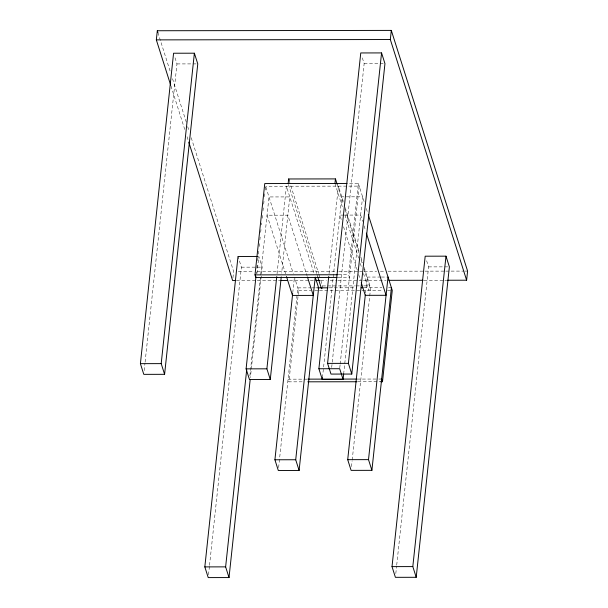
<?xml version="1.0" encoding="UTF-8"?>
<svg xmlns="http://www.w3.org/2000/svg" width="608" height="608" viewBox="0 0 608 608"><rect width="100%" height="100%" fill="white"/><g stroke="black" fill="none" stroke-linecap="round" stroke-linejoin="round"><path stroke-width="0.46" stroke-dasharray="3.04 2.28" d="M144.195 370.584L145.008 363.037M145.107 362.087L176.974 63.924L174.709 56.795M232.932 277.818L233.616 271.426L191.163 137.514M208.521 574.773L209.433 566.276M209.532 565.334L241.399 267.17L238.009 256.47M256.249 273.782L256.454 271.905M256.857 268.136L257.154 265.316M257.663 260.612L257.959 257.784M258.362 254.022L258.666 251.195M259.168 246.491L259.472 243.664M259.874 239.902L260.178 237.074M260.68 232.37L260.976 229.543M261.486 224.838L261.683 222.954M262.185 218.249L262.489 215.43M262.99 210.718L263.294 207.898M263.697 204.128L264.001 201.309M264.503 196.604L264.799 193.777M265.202 190.015L265.506 187.188M256.994 273.425L258.803 256.439L262.2 267.14L250.397 377.538M249.888 375.79L260.551 276.009M260.65 275.067L268.994 196.946L289.796 196.916L281.648 273.159M277.05 273.752L286.406 186.215L314.085 273.539M292.767 292.691L294.234 278.996M278.608 467.651L297.821 287.873L311.053 287.85M302.146 381.824L288.914 381.847L298.665 290.54L294.432 277.172M322.263 288.686L322.552 285.942L320.842 280.554M329.05 273.676L338.405 186.139L343.505 202.244M322.476 377.56L341.795 196.84L362.588 196.81L343.778 372.826M331.687 367.475L364.154 63.65L361.897 56.514M338.101 277.43L349.44 277.415L348.597 274.74L358.355 183.434L347.951 183.449M339.788 367.779L340.085 364.952M340.191 364.01L359.199 186.109L265.605 186.246M365.514 293.064L367.224 277.066L380.456 277.043M363.934 268.797L369.352 285.874L368.866 290.442L363.447 273.364M351.5 466.602L352.108 460.955M352.207 460.013L370.614 287.759L364.078 267.148M395.808 573.549L396.621 566.002M396.72 565.06L428.587 266.889L426.322 259.76M176.974 63.924L192.098 63.901M193.04 63.901L196.825 63.893M364.154 63.65L384.013 63.62M343.619 215.095L339.842 215.095L341.84 221.411M344.569 215.088L360.643 215.065L362.642 221.38M241.399 267.17L262.2 267.14M428.587 266.889L443.711 266.866M444.653 266.866L448.438 266.866M238.351 271.419L253.506 271.396M257.298 271.396L337.812 271.274M338.762 271.274L358.659 271.244M359.602 271.244L363.394 271.236M364.344 271.236L376.656 271.214M380.441 271.214L384.233 271.206M388.026 271.198L424.019 271.145M424.969 271.145L444.858 271.115M445.808 271.115L463.805 271.092M464.755 271.084L467.598 271.084M338.192 274.755L348.597 274.74M381.406 277.043L388.026 277.035M236.428 280.554L256.318 280.524M257.268 280.524L279.999 280.486M289.476 280.478L309.366 280.448M310.316 280.44L314.108 280.44M320.735 280.425L326.42 280.417M330.212 280.417L336.84 280.402M337.79 280.402L362.414 280.364M363.364 280.364L386.103 280.334M423.989 280.273L443.886 280.25M444.836 280.242L446.728 280.242M322.552 285.942L355.315 285.897M356.25 285.897L359.989 285.889M363.736 285.882L369.352 285.874M312.003 287.85L314.838 287.842M315.78 287.842L318.622 287.842M329.019 287.82L354.54 287.789M363.994 287.774L381.961 287.744M388.58 287.736L391.415 287.728M298.665 290.54L310.962 290.525M314.739 290.518L318.524 290.518M319.466 290.51L382.804 290.419M387.532 290.411L391.316 290.404M306.972 379.149L288.063 379.172L288.914 381.847M357.078 379.073L377.872 379.042M378.822 379.042L381.657 379.035M357.922 381.748L380.616 381.71M358.355 183.434L364.306 202.213M366.305 208.529L367.734 213.036M364.07 225.887L365.499 230.394M345.222 207.655L359.222 251.826M360.939 257.237L362.649 262.641M337.151 184.3L343.421 204.075M345.131 209.471L358.811 252.616M361.084 259.806L362.512 264.298M334.955 183.472L342.646 207.738M344.926 214.928L358.606 258.081M360.316 263.469L361.737 267.968M343.558 226.814L357.268 270.089M358.697 274.596L360.415 279.999M289.218 180.774L318.562 273.357M318.85 274.261L319.702 276.952M288.443 184.437L316.654 273.433M316.935 274.33L317.794 277.028M307.276 276.473L287.842 215.171L267.049 215.202L285.623 273.798M265.886 187.142L293.284 273.57M157.89 32.551L170.225 71.463M172.52 78.698L186.284 122.132M187.72 126.654L189.156 131.184M170.97 86.024L184.741 129.451M187.036 136.694L188.465 141.216"/><path stroke-width="0.91" d="M170.681 85.112L156.34 39.877L157.32 30.742L391.301 30.4L467.598 271.084L466.617 280.212L447.67 280.242M140.402 363.66L173.576 53.23L194.378 53.2L197.767 63.893L164.593 374.323L143.792 374.353L140.402 363.66L161.204 363.63L164.593 374.323M161.204 363.63L194.378 53.2M250.2 379.422L229.018 577.57L208.225 577.6L204.828 566.899L238.009 256.47L257.86 256.439M337.151 277.43L255.846 277.552L255.003 274.877L264.761 183.57L347.008 183.449M281.246 276.921L270.279 379.521L249.485 379.552L246.096 368.858L255.953 276.61M229.018 577.57L225.629 566.869L246.704 369.664M270.279 379.521L266.889 368.82L276.746 276.579M288.154 183.54L288.648 178.972L335.441 178.904L337.151 184.3M299.106 470.448L295.716 459.747L315.225 277.142L318.622 287.842L299.106 470.448L278.304 470.478L274.915 459.777L292.676 293.603M334.955 183.472L335.441 178.904M343.68 373.768L343.079 379.415L322.278 379.445L318.888 368.744L328.746 276.503M322.278 379.445L322.476 377.56M327.59 363.386L360.764 52.949L381.566 52.919L384.955 63.62L351.781 374.049L330.98 374.08L327.59 363.386L348.392 363.356L351.781 374.049M348.392 363.356L381.566 52.919M466.617 280.212L390.328 39.528L391.301 30.4M391.415 287.728L371.898 470.341L351.097 470.372L347.708 459.671L365.309 294.948M371.898 470.341L368.509 459.64L388.026 277.035M380.616 381.71L382.5 381.71L392.259 290.404L368.304 214.837M392.016 566.626L425.19 256.196L445.991 256.166L449.38 266.859L416.206 577.296L395.405 577.326L392.016 566.626L412.817 566.595L416.206 577.296M412.817 566.595L445.991 256.166M156.34 39.877L390.328 39.528M255.003 274.877L337.25 274.755M235.478 280.554L232.636 280.562L188.754 142.12M280.949 280.486L287.584 280.478M316 280.432L319.785 280.432M388.945 280.326L423.046 280.28M317.672 287.842L328.069 287.827M361.16 287.774L363.052 287.774M246.096 368.858L266.889 368.82M318.888 368.744L339.682 368.714L343.079 379.415M307.914 379.141L356.128 379.073M307.815 381.816L356.98 381.748M274.915 459.777L295.716 459.747M347.708 459.671L368.509 459.64M204.828 566.899L225.629 566.869M366.358 233.1L386.072 295.298L365.271 295.328L361.274 282.705M381.657 379.035L382.5 381.71M288.648 178.972L289.218 180.774M317.794 277.028L321.495 288.709M307.564 277.377L313.28 295.404L292.478 295.435L286.474 276.503M157.32 30.742L157.89 32.551"/></g></svg>
